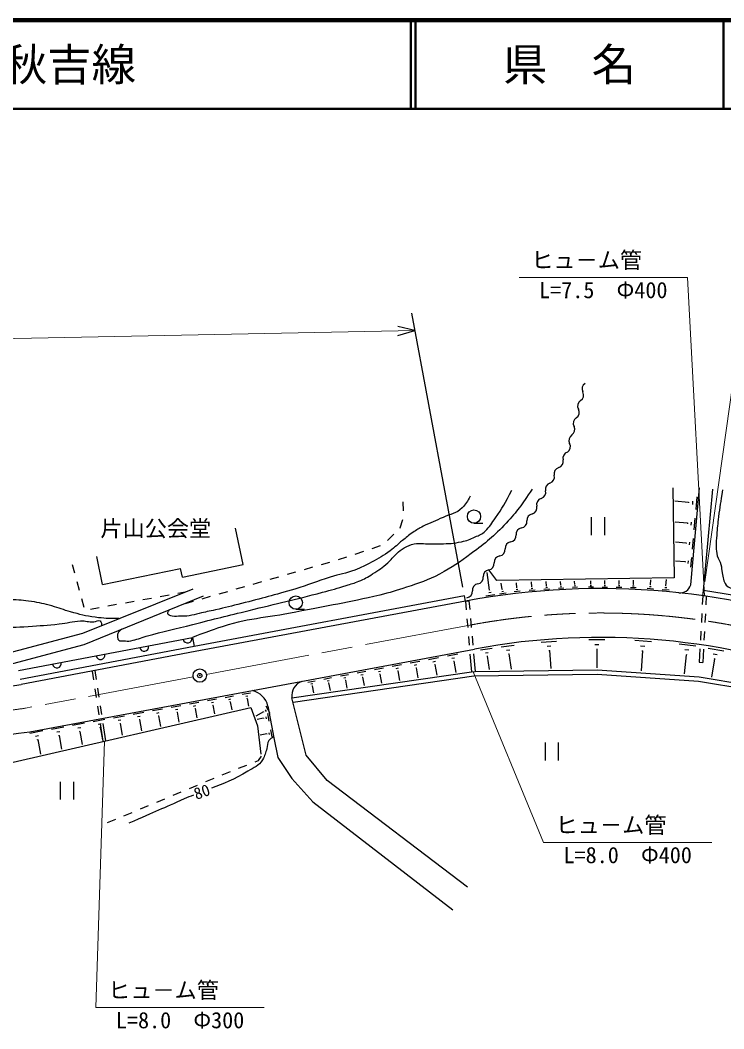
# Model space of a CAD drawing. Units: millimetres, scale not verified. Extents: x 40000 to 680000, y 20000 to 380000.
# Drawn here: x 253677 to 333044, y 266317 to 380000 of the extents above; entities that cross this region are included whole.
import ezdxf
from ezdxf.enums import TextEntityAlignment as Align

# ---------------------------------------------------------------- set-up
doc = ezdxf.new("R2010")
doc.units = ezdxf.units.MM
doc.header["$LTSCALE"] = 1000
doc.header["$PDMODE"] = 32
doc.header["$PDSIZE"] = 500
doc.linetypes.add('CHAIN', pattern=[18.5, 12, -1.5, 3.5, -1.5])
for name, color, linetype, lineweight in [('M-BGD', 7, 'Continuous', 25), ('M-BMK', 2, 'CHAIN', 13), ('M-BMK-SRVR', 3, 'Continuous', 25), ('M-STR-HTXT', 7, 'Continuous', 13), ('M-TTL', 2, 'Continuous', 140), ('M-TTL-LINE', 7, 'Continuous', 50)]:
    doc.layers.add(name, color=color, linetype=linetype, lineweight=lineweight)
doc.layers.add('M-TTL-TXT', color=7, linetype='Continuous')
doc.styles.add('ＭＳ ゴシック', font='')
doc.styles.get('ＭＳ ゴシック').set_extended_font_data('MS Gothic')

msp = doc.modelspace()

# ---------------------------------------------------------------- linework, layer by layer
at = {"layer": 'M-BGD'}
for p, q in [((303608, 316095), (297842, 346976)), ((298209, 345010), (296268, 345490)), ((296288, 344455), (298209, 345010)), ((327293, 327297), (327434, 317155)), ((329304, 316344), (330300, 327295)), ((330008, 326292), (329876, 324840)), ((330753, 315719), (331793, 327159)), ((296926, 324709), (296859, 325707)), ((329071, 325645), (327513, 325787)), ((329075, 325691), (329066, 325600)), ((329523, 325787), (329490, 325424)), ((296519, 322783), (296825, 323732)), ((304863, 323302), (305863, 323302)), ((318081, 323971), (318081, 321971)), ((319581, 323971), (319581, 321971)), ((328933, 323292), (327546, 323419)), ((328937, 323334), (328929, 323251)), ((329346, 323422), (329316, 323091)), ((329788, 323883), (329668, 322558)), ((278827, 318648), (277980, 322760)), ((295103, 321367), (295810, 322074)), ((296517, 322781), (296519, 322783)), ((293373, 320463), (294322, 320779)), ((328803, 321060), (327577, 321171)), ((328806, 321097), (328799, 321022)), ((329178, 321177), (329150, 320876)), ((329581, 321596), (329471, 320391)), ((262954, 316401), (262309, 319534)), ((289579, 319198), (290527, 319515)), ((291476, 319831), (292425, 320147)), ((259536, 318659), (259802, 317695)), ((271970, 317237), (278827, 318648)), ((285734, 318095), (286695, 318371)), ((287656, 318646), (288618, 318922)), ((328679, 318941), (327607, 319038)), ((328682, 318975), (328676, 318907)), ((329019, 319048), (328994, 318775)), ((329383, 319427), (329284, 318336)), ((262954, 316401), (271769, 318216)), ((271970, 317237), (271769, 318216)), ((281889, 316993), (282850, 317269)), ((283811, 317544), (284773, 317820)), ((306627, 315774), (306339, 317757)), ((307432, 316838), (306525, 318048)), ((260068, 316731), (260334, 315767)), ((278043, 315891), (279005, 316167)), ((279966, 316442), (280927, 316718)), ((327434, 317155), (307432, 316838)), ((308051, 315821), (307945, 316549)), ((309703, 316015), (309663, 316582)), ((311386, 316134), (311346, 316701)), ((311407, 316135), (311365, 316132)), ((313140, 316041), (312983, 316029)), ((313048, 316224), (313013, 316727)), ((313068, 316226), (313028, 316223)), ((314751, 316141), (314604, 316131)), ((314665, 316313), (314634, 316753)), ((314684, 316314), (314647, 316311)), ((316535, 316090), (315989, 316052)), ((316318, 316240), (316182, 316230)), ((316239, 316398), (316212, 316778)), ((316256, 316400), (316222, 316397)), ((318336, 316080), (317770, 316086)), ((318126, 316252), (317984, 316253)), ((318074, 316422), (318039, 316422)), ((318057, 316422), (318060, 316807)), ((319918, 316064), (319332, 316070)), ((319700, 316242), (319554, 316243)), ((319647, 316418), (319611, 316419)), ((319629, 316418), (319633, 316832)), ((321522, 316047), (320914, 316053)), ((321296, 316232), (321144, 316233)), ((321241, 316414), (321203, 316415)), ((321222, 316415), (321226, 316857)), ((322912, 316221), (322755, 316223)), ((322855, 316411), (322816, 316411)), ((322836, 316411), (322841, 316883)), ((324850, 316123), (324671, 316138)), ((324800, 316343), (324755, 316347)), ((324777, 316345), (324822, 316915)), ((326542, 316257), (326492, 316261)), ((326517, 316259), (326571, 316943)), ((260742, 310923), (273185, 315917)), ((274328, 315071), (260869, 309611)), ((269482, 315050), (270467, 315228)), ((271451, 315405), (272281, 315554)), ((303792, 315112), (273318, 309423)), ((274198, 314789), (275160, 315065)), ((276121, 315340), (277082, 315616)), ((303902, 314523), (303792, 315112)), ((307230, 315232), (306203, 315083)), ((306800, 315484), (306544, 315447)), ((306659, 315778), (306595, 315769)), ((308501, 315417), (307734, 315305)), ((308180, 315605), (307988, 315577)), ((308075, 315825), (308027, 315818)), ((310070, 315633), (309394, 315585)), ((309802, 315818), (309633, 315806)), ((309724, 316016), (309682, 316013)), ((311753, 315752), (311076, 315704)), ((311485, 315937), (311316, 315925)), ((313391, 315868), (312759, 315823)), ((314984, 315981), (314396, 315939)), ((323146, 316030), (322518, 316037)), ((325101, 315887), (324385, 315944)), ((326880, 315747), (326079, 315810)), ((326598, 316011), (326398, 316026)), ((330669, 315125), (330616, 314126)), ((330669, 315125), (330753, 315719)), ((331067, 315068), (331016, 314105)), ((260600, 314803), (260866, 313839)), ((261609, 313633), (262593, 313810)), ((263577, 313987), (264561, 314164)), ((265546, 314342), (266530, 314519)), ((267514, 314696), (268498, 314873)), ((272276, 314238), (273237, 314514)), ((303902, 314523), (273429, 308833)), ((303902, 314523), (304300, 314557)), ((303902, 314523), (303987, 313526)), ((304300, 314557), (304386, 313560)), ((284761, 313603), (285761, 313603)), ((330563, 313128), (330510, 312129)), ((330962, 313107), (330909, 312108)), ((304072, 312530), (304157, 311534)), ((304471, 312564), (304556, 311568)), ((246541, 307135), (260742, 310923)), ((253491, 306687), (273132, 310405)), ((273132, 310405), (273318, 309423)), ((304243, 310537), (304328, 309541)), ((304641, 310571), (304726, 309575)), ((330456, 311131), (330403, 310132)), ((330856, 311109), (330803, 310111)), ((260869, 309611), (249525, 306563)), ((273318, 309423), (253677, 305704)), ((307936, 309355), (309395, 309568)), ((312448, 309908), (314152, 310026)), ((313122, 309441), (313548, 309471)), ((317824, 310189), (319631, 310186)), ((318501, 309646), (318952, 309645)), ((322990, 310110), (324887, 309979)), ((323662, 309492), (324136, 309459)), ((328009, 309713), (329872, 309496)), ((331282, 309224), (333033, 308935)), ((273429, 308833), (253777, 305113)), ((274438, 303426), (304911, 309116)), ((299745, 307948), (300871, 308158)), ((301866, 308344), (303037, 308563)), ((302371, 308075), (302664, 308129)), ((304413, 308544), (304583, 306552)), ((304812, 308579), (304982, 306586)), ((305598, 309014), (306904, 309205)), ((306145, 308694), (306471, 308741)), ((306324, 308320), (306406, 308332)), ((306365, 308326), (306587, 306808)), ((308547, 308997), (308912, 309050)), ((308748, 308580), (308839, 308593)), ((308793, 308586), (309047, 306844)), ((313318, 308941), (313424, 308948)), ((313371, 308945), (313512, 306912)), ((318669, 309104), (318782, 309103)), ((318726, 309104), (318723, 306989)), ((323860, 308907), (323704, 306652)), ((323801, 308911), (323919, 308902)), ((328811, 308486), (328559, 306319)), ((328643, 309073), (329109, 309019)), ((328752, 308493), (328869, 308480)), ((330350, 309133), (330270, 307636)), ((330750, 309112), (330670, 307614)), ((331852, 308591), (332290, 308518)), ((293648, 306810), (294644, 306996)), ((295637, 307181), (296675, 307375)), ((296085, 306942), (296344, 306991)), ((297669, 307560), (298750, 307762)), ((298135, 307312), (298406, 307362)), ((298297, 307006), (298365, 307019)), ((298331, 307013), (298545, 305869)), ((300230, 307689), (300512, 307742)), ((300399, 307371), (300469, 307384)), ((300434, 307378), (300659, 306171)), ((302546, 307744), (302619, 307757)), ((302583, 307751), (302820, 306479)), ((330270, 307636), (330670, 307614)), ((331984, 308029), (331643, 305968)), ((331929, 308038), (332039, 308020)), ((261788, 306629), (261942, 305641)), ((262083, 306685), (262238, 305687)), ((284332, 303638), (304583, 306552)), ((284451, 303150), (304841, 306084)), ((287931, 305742), (288804, 305905)), ((289796, 306090), (290709, 306261)), ((290190, 305881), (290418, 305923)), ((291702, 306446), (292655, 306624)), ((292113, 306227), (292351, 306271)), ((292255, 305958), (292315, 305969)), ((292285, 305963), (292465, 305001)), ((294077, 306581), (294326, 306627)), ((294226, 306300), (294289, 306311)), ((294258, 306305), (294448, 305284)), ((296240, 306649), (296305, 306661)), ((296272, 306655), (296474, 305573)), ((304583, 306552), (304982, 306586)), ((304841, 306084), (318755, 306289)), ((304982, 306586), (318768, 306789)), ((318755, 306289), (330189, 305505)), ((318768, 306789), (330248, 306002)), ((330248, 306002), (340556, 304247)), ((262392, 304699), (262546, 303711)), ((286106, 305401), (286939, 305557)), ((286465, 305210), (286673, 305249)), ((286590, 304974), (286642, 304984)), ((286616, 304979), (286764, 304187)), ((288307, 305541), (288526, 305582)), ((288438, 305295), (288493, 305305)), ((288465, 305300), (288624, 304453)), ((290326, 305623), (290383, 305633)), ((290355, 305628), (290524, 304724)), ((330189, 305505), (340458, 303757)), ((262096, 304653), (262249, 303665)), ((276788, 303675), (277750, 303851)), ((278722, 304028), (279639, 304195)), ((279116, 303816), (279345, 303857)), ((279252, 303556), (279310, 303567)), ((279281, 303562), (279439, 302693)), ((285920, 297142), (284332, 303638)), ((252903, 296364), (279679, 302543)), ((254769, 299805), (274438, 303426)), ((262403, 302677), (262557, 301689)), ((262700, 302723), (262853, 301735)), ((270708, 302567), (271811, 302768)), ((272782, 302945), (273837, 303137)), ((273235, 302701), (273499, 302749)), ((273392, 302402), (273458, 302414)), ((273425, 302408), (273618, 301350)), ((274808, 303315), (275816, 303498)), ((275241, 303081), (275493, 303127)), ((275391, 302796), (275454, 302807)), ((275422, 302802), (275603, 301808)), ((277201, 303453), (277442, 303496)), ((277344, 303181), (277404, 303192)), ((277374, 303186), (277544, 302256)), ((279679, 302543), (280439, 300481)), ((281378, 302722), (281842, 301906)), ((281621, 302699), (282271, 299131)), ((264188, 301379), (265443, 301607)), ((266412, 301784), (267615, 302003)), ((266929, 301505), (267230, 301560)), ((268585, 302180), (269737, 302390)), ((269080, 301913), (269368, 301966)), ((269251, 301587), (269323, 301600)), ((269287, 301594), (269505, 300400)), ((271182, 302312), (271458, 302362)), ((271345, 301999), (271414, 302012)), ((271380, 302006), (271585, 300881)), ((281120, 302035), (280258, 301544)), ((281133, 301318), (280390, 301183)), ((281106, 302061), (281135, 302010)), ((281128, 301345), (281138, 301291)), ((281307, 302276), (281423, 302072)), ((281373, 301474), (281412, 301258)), ((281573, 301846), (281731, 300980)), ((257197, 300104), (258614, 300363)), ((259582, 300539), (260944, 300787)), ((260167, 300223), (260507, 300286)), ((261912, 300964), (263219, 301202)), ((262474, 300661), (262800, 300720)), ((262668, 300291), (262749, 300306)), ((262709, 300298), (262965, 298891)), ((262711, 300701), (263018, 298724)), ((263007, 300747), (263315, 298767)), ((264727, 301088), (265041, 301145)), ((264913, 300733), (264992, 300747)), ((264953, 300740), (265196, 299406)), ((267107, 301165), (267183, 301179)), ((267145, 301172), (267375, 299909)), ((280439, 300481), (280816, 297261)), ((254756, 299659), (256230, 299928)), ((255390, 299318), (255758, 299385)), ((257806, 299776), (258160, 299840)), ((258016, 299375), (258105, 299391)), ((258061, 299383), (258345, 297825)), ((260369, 299838), (260454, 299854)), ((260412, 299846), (260682, 298364)), ((281501, 299553), (280764, 299419)), ((281497, 299578), (281506, 299529)), ((281720, 299695), (281756, 299498)), ((281903, 300034), (282047, 299245)), ((282271, 299131), (282747, 296901)), ((255608, 298901), (255701, 298918)), ((255654, 298909), (255953, 297273)), ((263018, 298724), (263022, 298699)), ((312875, 298578), (312875, 296578)), ((314375, 298578), (314375, 296578)), ((280568, 296547), (280909, 297033)), ((282747, 296901), (284323, 294521)), ((288308, 294313), (285920, 297142)), ((278320, 295688), (279254, 296045)), ((280188, 296402), (280568, 296547)), ((274617, 294175), (275540, 294560)), ((276464, 294944), (277387, 295328)), ((284323, 294521), (286702, 291904)), ((258190, 294164), (258190, 292164)), ((259690, 294164), (259690, 292164)), ((272771, 293406), (273694, 293791)), ((304131, 282297), (288308, 294313)), ((269078, 291869), (270001, 292253)), ((270924, 292638), (271848, 293022)), ((267232, 291100), (268155, 291485)), ((286702, 291904), (302466, 279739)), ((263539, 289563), (264462, 289947)), ((265385, 290331), (266309, 290716))]:
    msp.add_line(p, q, dxfattribs=at)
for centre in [(304863, 324052), (284761, 314353)]:
    msp.add_circle(centre, 750, dxfattribs=at)
for centre, radius, start, end in [((317771, 338447), 725, 122.06073, 209.26637), ((316506, 337738), 725, 302.06073, 29.26637), ((317275, 336509), 725, 122.06073, 209.26637), ((316011, 335800), 725, 302.06073, 29.26637), ((316780, 334571), 725, 122.06073, 209.26637), ((316285, 332633), 725, 122.06073, 209.26637), ((315515, 333862), 725, 302.06073, 29.26637), ((315020, 331925), 725, 302.06073, 29.26637), ((315614, 330616), 725, 106.77879, 193.98443), ((314207, 330266), 725, 286.77879, 13.98443), ((313219, 328527), 725, 286.77879, 13.98443), ((314626, 328877), 725, 106.77879, 193.98443), ((313637, 327139), 725, 106.77879, 193.98443), ((312230, 326788), 725, 286.77879, 13.98443), ((311242, 325050), 725, 286.77879, 13.98443), ((312649, 325400), 725, 106.77879, 193.98443), ((311557, 323638), 725, 98.43292, 185.63855), ((310115, 323496), 725, 278.43292, 5.63855), ((308884, 321919), 725, 278.43292, 5.63855), ((310327, 322062), 725, 98.43292, 185.63855), ((309097, 320485), 725, 98.43292, 185.63855), ((307866, 318908), 725, 98.43292, 185.63855), ((307654, 320342), 725, 278.43292, 5.63855), ((306423, 318765), 725, 278.43292, 5.63855), ((305193, 317189), 725, 278.43292, 5.63855), ((306636, 317331), 725, 98.43292, 185.63855), ((305406, 315754), 725, 98.43292, 185.63855), ((328109, 316699), 1247, 263.78576, 343.44437), ((319123, 233185), 82750, 69.08731, 100.5999), ((303963, 315612), 725, 278.43292, 5.63855), ((319123, 233185), 83350, 69.11304, 81.97891), ((272566, 310298), 500, 190.7194, 10.7194), ((319123, 233185), 77250, 69.08731, 100.5999), ((267653, 309368), 500, 190.7194, 10.7194), ((262741, 308438), 500, 190.7194, 10.7194), ((257828, 307508), 500, 190.7194, 10.7194), ((236163, 421188), 117404, 259.58609, 278.62888), ((286046, 303863), 1729, 110.84605, 187.47231), ((279294, 302112), 2400, 14.16483, 76.07595), ((236753, 421055), 122581, 259.29724, 278.45124)]:
    msp.add_arc(centre, radius, start, end, dxfattribs=at)
for points, knots in [([(265163, 311353), (264934, 311202), (264759, 311117), (264684, 310859), (264636, 310696), (264635, 310591), (264667, 310424), (264691, 310297), (264696, 310197), (264801, 310122), (264968, 310004), (265116, 310064), (265321, 310055), (265647, 310041), (265837, 309993), (266158, 310055), (266854, 310190), (267218, 310369), (267901, 310558), (269945, 311121), (271106, 311379), (273162, 311898), (275633, 312523), (277020, 312860), (279495, 313473), (282727, 314273), (284555, 314653), (287771, 315517), (288824, 315800), (289411, 315965), (290452, 316288), (291017, 316463), (291347, 316528), (291893, 316757), (292525, 317022), (292853, 317231), (293434, 317595), (294134, 318032), (294522, 318292), (295143, 318834), (295569, 319206), (295728, 319496), (296149, 319873), (296455, 320147), (296630, 320305), (296986, 320510), (297404, 320749), (297649, 320913), (298126, 320979), (298787, 321070), (299167, 320979), (299835, 320979), (300332, 320979), (300611, 320965), (301108, 320979), (302028, 321004), (302552, 321025), (303453, 321213), (304077, 321344), (304416, 321482), (304995, 321750), (305463, 321967), (305754, 322071), (306134, 322420), (306670, 322912), (306848, 323304), (307273, 323894), (308111, 325056), (308326, 325532), (309150, 327044)], [0, 0, 0, 0, 1, 1, 1, 2, 2, 2, 3, 3, 3, 4, 4, 4, 5, 5, 5, 6, 6, 6, 7, 7, 7, 8, 8, 8, 9, 9, 9, 10, 10, 10, 11, 11, 11, 12, 12, 12, 13, 13, 13, 14, 14, 14, 15, 15, 15, 16, 16, 16, 17, 17, 17, 18, 18, 18, 19, 19, 19, 20, 20, 20, 21, 21, 21, 22, 22, 22, 23, 23, 23, 23]), ([(304425, 326340), (304132, 325735), (303957, 325475), (303520, 325033), (302862, 324368), (302223, 324361), (301376, 323961), (300507, 323551), (299984, 323398), (299131, 322956), (298657, 322710), (298401, 322551), (297958, 322252), (297478, 321929), (297236, 321710), (296785, 321347), (296242, 320911), (295977, 320615), (295411, 320208), (294624, 319642), (294159, 319351), (293300, 318901), (292585, 318526), (292180, 318316), (291424, 318030), (290366, 317630), (289720, 317568), (288643, 317226), (287077, 316729), (286228, 316360), (284655, 315886), (282317, 315181), (280988, 314851), (278624, 314244), (277489, 313952), (276849, 313806), (275708, 313540), (274991, 313372), (274584, 313302), (273865, 313138), (273420, 313036), (273178, 312938), (272726, 312870), (272357, 312814), (272145, 312839), (271772, 312830), (271401, 312820), (271187, 312767), (270821, 312830), (270632, 312863), (270493, 312882), (270373, 313031), (270318, 313100), (270339, 313168), (270351, 313255), (270364, 313363), (270404, 313411), (270472, 313506)], [0, 0, 0, 0, 1, 1, 1, 2, 2, 2, 3, 3, 3, 4, 4, 4, 5, 5, 5, 6, 6, 6, 7, 7, 7, 8, 8, 8, 9, 9, 9, 10, 10, 10, 11, 11, 11, 12, 12, 12, 13, 13, 13, 14, 14, 14, 15, 15, 15, 16, 16, 16, 17, 17, 17, 18, 18, 18, 19, 19, 19, 19]), ([(311414, 327137), (310195, 325300), (309774, 324691), (308499, 323311), (307112, 321810), (306185, 321105), (304551, 319879), (303219, 318881), (302436, 318355), (300968, 317571), (299592, 316837), (298742, 316576), (297263, 316083), (296091, 315693), (295426, 315493), (294226, 315203), (290568, 314319), (288469, 314043), (284782, 313290), (281329, 312584), (279280, 312608), (275945, 311468), (274834, 311087), (274412, 310964), (273132, 310405)], [0, 0, 0, 0, 1, 1, 1, 2, 2, 2, 3, 3, 3, 4, 4, 4, 5, 5, 5, 6, 6, 6, 7, 7, 7, 8, 8, 8, 8]), ([(332894, 327054), (332658, 325597), (332587, 325207), (332447, 324016), (332353, 323215), (332293, 322766), (332239, 321961), (332204, 321450), (332156, 321163), (332179, 320651), (332197, 320253), (332202, 320025), (332298, 319638), (332399, 319234), (332607, 319058), (332715, 318656), (332813, 318292), (332780, 318070), (332864, 317703), (332990, 317154), (332989, 316794), (333311, 316333), (333558, 315978), (333908, 316006), (334323, 315886), (335205, 315630), (335736, 315650), (336646, 315529), (337900, 315361), (338618, 315373), (339862, 315141), (341201, 314893), (341896, 314526), (343198, 314129), (345781, 313341), (347245, 312951), (349809, 312104), (352649, 311165), (354204, 310532), (357016, 309513), (359088, 308762), (360239, 308312), (362317, 307577), (364186, 306917), (365268, 306641), (367112, 305909), (367528, 305744), (367744, 305614), (368154, 305433), (368502, 305280), (368704, 305209), (369047, 305046), (369320, 304917), (369496, 304876), (369732, 304688), (369960, 304508), (370096, 304372), (370179, 304093), (370242, 303882), (370150, 303744), (370066, 303541), (370017, 303423), (369953, 303377), (369869, 303282), (369802, 303206), (369776, 303180), (369687, 303096)], [0, 0, 0, 0, 1, 1, 1, 2, 2, 2, 3, 3, 3, 4, 4, 4, 5, 5, 5, 6, 6, 6, 7, 7, 7, 8, 8, 8, 9, 9, 9, 10, 10, 10, 11, 11, 11, 12, 12, 12, 13, 13, 13, 14, 14, 14, 15, 15, 15, 16, 16, 16, 17, 17, 17, 18, 18, 18, 19, 19, 19, 20, 20, 20, 21, 21, 21, 22, 22, 22, 22]), ([(264810, 312556), (263567, 312559), (263172, 312564), (262134, 312702), (261037, 312847), (260436, 313025), (259368, 313313), (258537, 313538), (258098, 313753), (257267, 313978), (256374, 314220), (255868, 314344), (254953, 314484), (254047, 314622), (253530, 314669), (252613, 314670), (251592, 314671), (251017, 314632), (250007, 314484), (248867, 314317), (248224, 314193), (247134, 313819), (246312, 313537), (245838, 313368), (245113, 312888), (244494, 312478), (244295, 312061), (243704, 311611), (242942, 311032), (242487, 310731), (241629, 310308), (240556, 309779), (239866, 309686), (238704, 309404), (236838, 308951), (235765, 308813), (233863, 308553), (232228, 308329), (231312, 308105), (229661, 308101), (227984, 308096), (227050, 308275), (225379, 308420), (224204, 308522), (223515, 308413), (222374, 308712), (220985, 309076), (220237, 309398), (218916, 309962), (218241, 310251), (217894, 310483), (217214, 310760), (215751, 311356), (214871, 311526), (213358, 311984), (212026, 312386), (211272, 312583), (209927, 312941), (208457, 313332), (207626, 313528), (206151, 313899), (204355, 314350), (203353, 314620), (201550, 315042), (200452, 315299), (199844, 315479), (198730, 315654), (197554, 315838), (196887, 315897), (195699, 315973), (192837, 316156), (191225, 316071), (188358, 316133), (185770, 316188), (184962, 316206), (181732, 316274)], [0, 0, 0, 0, 1, 1, 1, 2, 2, 2, 3, 3, 3, 4, 4, 4, 5, 5, 5, 6, 6, 6, 7, 7, 7, 8, 8, 8, 9, 9, 9, 10, 10, 10, 11, 11, 11, 12, 12, 12, 13, 13, 13, 14, 14, 14, 15, 15, 15, 16, 16, 16, 17, 17, 17, 18, 18, 18, 19, 19, 19, 20, 20, 20, 21, 21, 21, 22, 22, 22, 23, 23, 23, 24, 24, 24, 25, 25, 25, 25]), ([(238054, 306221), (239057, 306643), (239363, 306788), (240162, 307230), (241207, 307809), (241658, 308350), (242692, 308948), (243579, 309463), (244073, 309774), (245030, 310142), (246187, 310586), (246872, 310743), (248084, 311001), (249248, 311248), (249909, 311353), (251091, 311478), (252446, 311621), (253215, 311577), (254575, 311669), (255937, 311761), (256702, 311801), (258059, 311955), (259013, 312063), (259535, 312227), (260493, 312289), (261071, 312327), (261394, 312161), (261973, 312194), (262254, 312210), (262474, 312472), (262688, 312289), (262850, 312152), (262867, 311957), (262865, 311775)], [0, 0, 0, 0, 1, 1, 1, 2, 2, 2, 3, 3, 3, 4, 4, 4, 5, 5, 5, 6, 6, 6, 7, 7, 7, 8, 8, 8, 9, 9, 9, 10, 10, 10, 11, 11, 11, 11]), ([(282256, 299214), (282017, 299088), (281899, 299005), (281741, 298802), (281520, 298518), (281608, 298256), (281501, 297912), (281344, 297406), (281292, 297099), (281022, 296644), (280598, 295931), (280052, 295773), (279343, 295342), (277812, 294414), (276574, 293923), (275248, 293428)], [0, 0, 0, 0, 1, 1, 1, 2, 2, 2, 3, 3, 3, 4, 4, 4, 5, 5, 5, 5]), ([(273213, 292656), (272885, 292525), (272543, 292382), (272183, 292225), (269747, 291159), (268983, 290823), (265949, 289485)], [0, 0, 0, 0, 1, 1, 1, 2, 2, 2, 2])]:
    msp.add_open_spline(points, degree=3, knots=knots, dxfattribs=at)
at = {"layer": 'M-BMK'}
for p, q in [((304407, 311819), (274671, 306267)), ((273196, 305992), (254273, 302459))]:
    msp.add_line(p, q, dxfattribs=at)
for centre, radius, start, end in [((319123, 233185), 80000, 69.08731, 100.5999), ((236459, 421129), 120000, 259.4388, 278.53722)]:
    msp.add_arc(centre, radius, start, end, dxfattribs=at)
at = {"layer": 'M-BMK-SRVR'}
msp.add_circle((273933, 306130), 750, dxfattribs=at)
msp.add_point((273933, 306130), dxfattribs=at)
at = {"layer": 'M-STR-HTXT'}
for p, q in [((309948, 350999), (328948, 350999)), ((328948, 350999), (330880, 315095)), ((330893, 316709), (335248, 347616)), ((298209, 345010), (134070, 341832)), ((312701, 287321), (304783, 306569)), ((262216, 268710), (263190, 298738)), ((312701, 287321), (331701, 287321)), ((262216, 268710), (281216, 268710))]:
    msp.add_line(p, q, dxfattribs=at)
at = {"layer": 'M-TTL'}
msp.add_line((680000, 380000), (40000, 380000), dxfattribs=at)
at = {"layer": 'M-TTL-LINE'}
for p, q in [((297750, 380000), (297750, 370000)), ((298250, 380000), (298250, 370000)), ((333000, 380000), (333000, 370000)), ((40000, 370000), (680000, 370000))]:
    msp.add_line(p, q, dxfattribs=at)

# ---------------------------------------------------------------- texts
at = {"layer": 'M-BGD', "style": 'ＭＳ ゴシック'}
msp.add_text('片山公会堂', height=1833, dxfattribs=at).set_placement((268971, 322715), align=Align.MIDDLE_CENTER)
msp.add_text('80', height=1320, rotation=19.359, dxfattribs=at).set_placement((274169, 293036), align=Align.MIDDLE_CENTER)
at = {"layer": 'M-STR-HTXT', "style": 'ＭＳ ゴシック'}
for p in [(311323, 351499), (314076, 287821), (263591, 269210)]:
    msp.add_text('ヒュ－ム管', height=1833, dxfattribs=at).set_placement(p, align=Align.BOTTOM_LEFT)
for s, p in [('L=7.5\u3000Φ400', (319448, 350499)), ('L=8.0\u3000Φ400', (322201, 286821)), ('L=8.0\u3000Φ300', (271716, 268210))]:
    msp.add_text(s, height=1833, dxfattribs=at).set_placement(p, align=Align.TOP_CENTER)
at = {"layer": 'M-TTL-TXT', "style": 'ＭＳ ゴシック'}
msp.add_text('一般県道東吉部秋吉線', height=3666, dxfattribs=at).set_placement((216734, 375000), align=Align.MIDDLE_LEFT)
msp.add_text('県\u3000名', height=3666, dxfattribs=at).set_placement((315625, 375000), align=Align.MIDDLE_CENTER)

doc.saveas('drawing.dxf')
